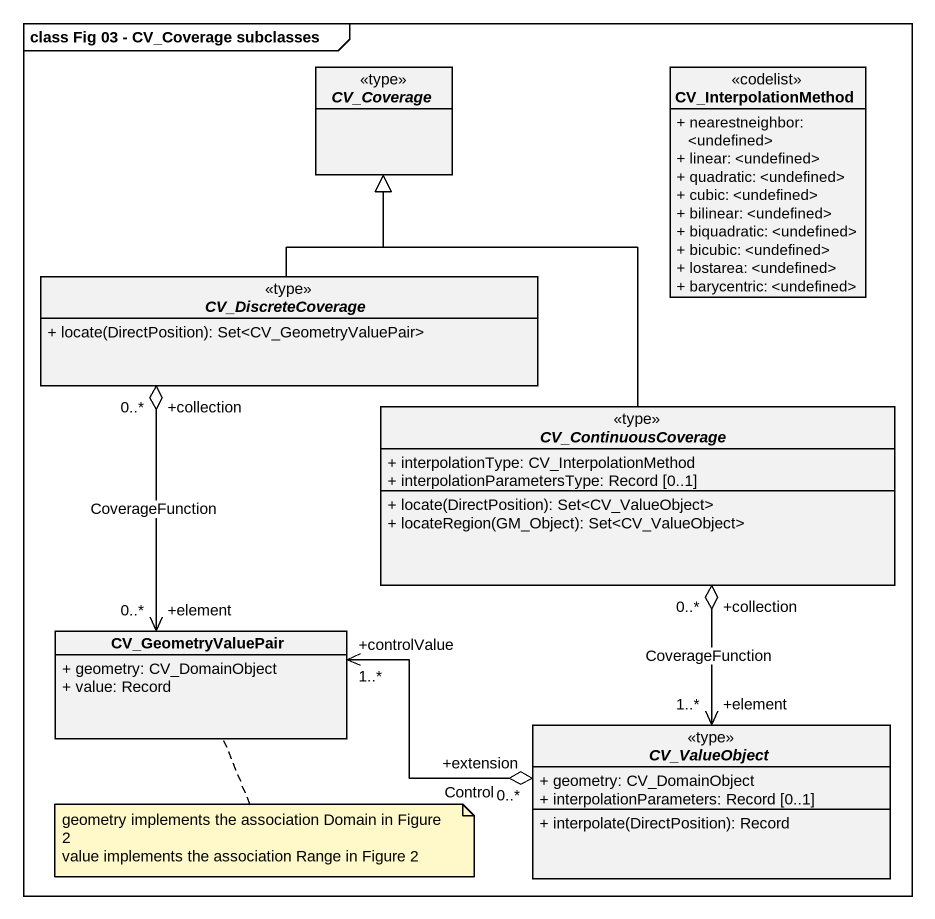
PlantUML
@startuml
mainframe class Fig 03 - CV_Coverage subclasses
hide circle
hide empty members
skinparam classAttributeIconSize 0
abstract class CV_Coverage <<type>>
class CV_InterpolationMethod <<codelist>> {
  + nearestneighbor: <undefined>
  + linear: <undefined>
  + quadratic: <undefined>
  + cubic: <undefined>
  + bilinear: <undefined>
  + biquadratic: <undefined>
  + bicubic: <undefined>
  + lostarea: <undefined>
  + barycentric: <undefined>
}
abstract class CV_DiscreteCoverage <<type>> {
  + locate(DirectPosition): Set<CV_GeometryValuePair>
}
abstract class CV_ContinuousCoverage <<type>> {
  + interpolationType: CV_InterpolationMethod
  + interpolationParametersType: Record [0..1]
  + locate(DirectPosition): Set<CV_ValueObject>
  + locateRegion(GM_Object): Set<CV_ValueObject>
}
class CV_GeometryValuePair {
  + geometry: CV_DomainObject
  + value: Record
}
abstract class CV_ValueObject <<type>> {
  + geometry: CV_DomainObject
  + interpolationParameters: Record [0..1]
  + interpolate(DirectPosition): Record
}
CV_DiscreteCoverage -up-|> CV_Coverage
CV_ContinuousCoverage -up-|> CV_Coverage
CV_GeometryValuePair "+element\n0..*" <-up-o "+collection\n0..*" CV_DiscreteCoverage : CoverageFunction
CV_GeometryValuePair "+controlValue\n1..*" <-right-o "+extension\n0..*" CV_ValueObject : Control
CV_ValueObject "+element\n1..*" <-up-o "+collection\n0..*" CV_ContinuousCoverage : CoverageFunction
note bottom of CV_GeometryValuePair
  geometry implements the association Domain in Figure 2
  value implements the association Range in Figure 2
end note
@enduml
